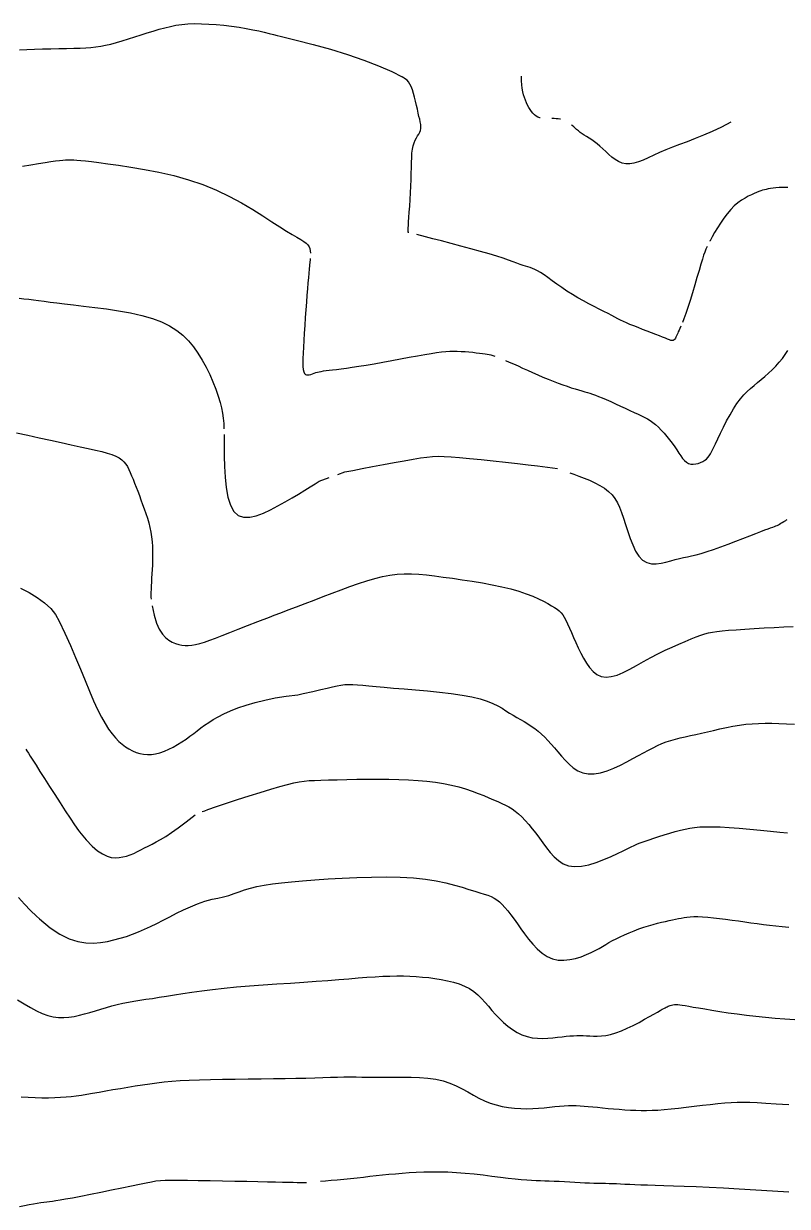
# Model space of a CAD drawing. Header units: millimetres. Extents: x 2235526 to 2245569, y 371981 to 382303.
# Drawn here: x 2243394 to 2243636.3, y 379688.8 to 380064.2 of the extents above; entities that cross this region are included whole.
import ezdxf

# ---------------------------------------------------------------- set-up
doc = ezdxf.new("R2010")
doc.units = ezdxf.units.MM
doc.linetypes.add('CONTI', pattern=[0])
for name, color, linetype, transparency in [('155', 10, 'CONTI', 0.7), ('157', 10, 'CONTI', 0.7), ('159', 10, 'CONTI', 0.7), ('161', 10, 'CONTI', 0.7), ('163', 10, 'CONTI', 0.7), ('165', 10, 'CONTI', 0.7), ('167', 10, 'CONTI', 0.7), ('169', 10, 'CONTI', 0.7), ('171', 10, 'CONTI', 0.7), ('173', 10, 'CONTI', 0.7), ('175', 10, 'CONTI', 0.7)]:
    doc.layers.add(name, color=color, linetype=linetype, transparency=transparency)

msp = doc.modelspace()

# ---------------------------------------------------------------- linework, layer by layer
at = {"layer": '155'}
for points in [[(2243557.94, 380034.23), (2243557.76, 380034.27), (2243557.16, 380034.5), (2243556.6, 380034.82), (2243556.08, 380035.22), (2243555.58, 380035.7), (2243555.12, 380036.26), (2243554.69, 380036.87), (2243554.28, 380037.55), (2243553.91, 380038.27), (2243553.55, 380039.03), (2243553.22, 380039.83), (2243552.92, 380040.68), (2243552.65, 380041.59), (2243552.42, 380042.56), (2243552.24, 380043.62), (2243552.1, 380044.78), (2243552.01, 380046.05), (2243551.98, 380047.43)], [(2243564.41, 380033.79), (2243564.19, 380033.83), (2243563.6, 380033.92), (2243562.99, 380033.98), (2243562.36, 380034.01), (2243561.71, 380034.01), (2243561.61, 380034.01)], [(2243618.4, 380032.86), (2243615.4, 380031.31), (2243612.52, 380029.95), (2243609.75, 380028.74), (2243607.1, 380027.67), (2243604.57, 380026.69), (2243602.17, 380025.79), (2243599.91, 380024.92), (2243597.78, 380024.07), (2243595.79, 380023.21), (2243593.93, 380022.37), (2243592.2, 380021.57), (2243590.58, 380020.87), (2243589.07, 380020.29), (2243587.65, 380019.87), (2243586.32, 380019.64), (2243585.07, 380019.65), (2243583.88, 380019.9), (2243582.76, 380020.37), (2243581.68, 380021.02), (2243580.66, 380021.79), (2243579.67, 380022.65), (2243578.72, 380023.55), (2243577.8, 380024.44), (2243576.89, 380025.28), (2243575.99, 380026.03), (2243575.12, 380026.69), (2243574.27, 380027.28), (2243573.45, 380027.82), (2243572.66, 380028.31), (2243571.92, 380028.77), (2243571.23, 380029.21), (2243570.59, 380029.65), (2243570.02, 380030.08), (2243569.49, 380030.52), (2243569.01, 380030.96), (2243568.55, 380031.38), (2243568.11, 380031.79), (2243567.87, 380032.01)]]:
    msp.add_lwpolyline(points, dxfattribs=at)
at = {"layer": '157', "elevation": 157}
for points in [[(2243392.73, 380055.83), (2243394.97, 380055.96), (2243397.41, 380056.05), (2243399.97, 380056.12), (2243402.58, 380056.18), (2243405.16, 380056.23), (2243407.62, 380056.27), (2243409.89, 380056.32), (2243411.9, 380056.38), (2243413.71, 380056.46), (2243415.36, 380056.58), (2243416.92, 380056.74), (2243418.45, 380056.97), (2243420, 380057.27), (2243421.64, 380057.65), (2243423.41, 380058.13), (2243425.28, 380058.68), (2243427.24, 380059.29), (2243429.24, 380059.92), (2243431.25, 380060.57), (2243433.23, 380061.21), (2243435.15, 380061.81), (2243437, 380062.36), (2243438.79, 380062.85), (2243440.55, 380063.28), (2243442.34, 380063.62), (2243444.18, 380063.89), (2243446.12, 380064.07), (2243448.18, 380064.15), (2243450.39, 380064.14), (2243452.73, 380064.04), (2243455.13, 380063.86), (2243457.57, 380063.62), (2243459.99, 380063.32), (2243462.34, 380062.99), (2243464.59, 380062.62), (2243466.69, 380062.23), (2243468.62, 380061.83), (2243470.37, 380061.44), (2243471.93, 380061.07), (2243473.3, 380060.72), (2243474.45, 380060.42), (2243475.38, 380060.17)], [(2243516.2, 379997.84), (2243516.03, 379997.88), (2243515.97, 379998.13), (2243516.16, 380001.24), (2243516.26, 380002.66), (2243516.38, 380004.36), (2243516.51, 380006.27), (2243516.64, 380008.33), (2243516.77, 380010.46), (2243516.88, 380012.6), (2243516.96, 380014.67), (2243517.01, 380016.62), (2243517.05, 380018.44), (2243517.08, 380020.11), (2243517.14, 380021.65), (2243517.23, 380023.04), (2243517.38, 380024.28), (2243517.59, 380025.38), (2243517.89, 380026.33), (2243518.25, 380027.15), (2243518.64, 380027.87), (2243519.03, 380028.52), (2243519.39, 380029.11), (2243519.7, 380029.69), (2243519.92, 380030.26), (2243520.04, 380030.85), (2243520.06, 380031.49), (2243519.99, 380032.18), (2243519.85, 380032.94), (2243519.67, 380033.79), (2243519.44, 380034.73), (2243519.19, 380035.78), (2243518.93, 380036.96), (2243518.65, 380038.21), (2243518.37, 380039.51), (2243518.06, 380040.8), (2243517.72, 380042.03), (2243517.36, 380043.17), (2243516.97, 380044.17), (2243516.54, 380044.99), (2243516.1, 380045.65), (2243515.65, 380046.17), (2243515.21, 380046.56), (2243514.8, 380046.85), (2243514.44, 380047.07), (2243514.14, 380047.22)], [(2243636.46, 380012.17), (2243635.03, 380012.17), (2243633.8, 380012.13), (2243632.74, 380012.05), (2243631.82, 380011.95), (2243631.02, 380011.82), (2243630.31, 380011.69), (2243629.66, 380011.56), (2243629.06, 380011.41), (2243628.48, 380011.26), (2243627.89, 380011.07), (2243627.26, 380010.85), (2243626.57, 380010.57), (2243625.8, 380010.25), (2243624.92, 380009.85), (2243623.95, 380009.37), (2243622.91, 380008.79), (2243621.81, 380008.09), (2243620.67, 380007.26), (2243619.52, 380006.28), (2243618.37, 380005.13), (2243617.24, 380003.81), (2243616.15, 380002.36), (2243615.11, 380000.85), (2243614.14, 379999.32), (2243613.25, 379997.84), (2243612.47, 379996.46), (2243611.81, 379995.25), (2243611.78, 379995.2), (2243611.75, 379995.15)], [(2243602.59, 379968.1), (2243602.26, 379967.39), (2243601.99, 379966.83), (2243601.75, 379966.36), (2243601.55, 379965.94), (2243601.36, 379965.5), (2243601.18, 379965.07), (2243601.01, 379964.67), (2243600.83, 379964.31), (2243600.63, 379964), (2243600.4, 379963.77), (2243600.13, 379963.62), (2243599.8, 379963.58), (2243599.41, 379963.63), (2243598.93, 379963.77), (2243598.34, 379963.99), (2243597.63, 379964.28), (2243596.77, 379964.64), (2243595.75, 379965.06), (2243594.56, 379965.53), (2243593.24, 379966.04), (2243591.84, 379966.57), (2243590.41, 379967.12), (2243588.99, 379967.66), (2243587.64, 379968.19), (2243586.41, 379968.7), (2243585.32, 379969.16), (2243584.35, 379969.61), (2243583.44, 379970.05), (2243582.55, 379970.5), (2243581.62, 379970.98), (2243580.6, 379971.51), (2243579.45, 379972.1), (2243578.12, 379972.77), (2243576.64, 379973.51), (2243575.05, 379974.32), (2243573.36, 379975.2), (2243571.62, 379976.14), (2243569.87, 379977.14), (2243568.12, 379978.2), (2243566.42, 379979.29), (2243564.78, 379980.4), (2243563.22, 379981.5), (2243561.75, 379982.55), (2243560.39, 379983.53), (2243559.15, 379984.4), (2243558.04, 379985.13), (2243557.08, 379985.7), (2243556.23, 379986.13), (2243555.46, 379986.46), (2243554.73, 379986.72), (2243554.02, 379986.95), (2243553.28, 379987.17), (2243552.48, 379987.43), (2243551.58, 379987.74), (2243550.54, 379988.13), (2243549.32, 379988.58), (2243547.87, 379989.1), (2243546.15, 379989.69), (2243544.12, 379990.35), (2243541.73, 379991.08), (2243538.96, 379991.88), (2243535.93, 379992.72), (2243532.77, 379993.57), (2243529.62, 379994.41), (2243526.61, 379995.19), (2243523.88, 379995.89), (2243521.57, 379996.49), (2243518.81, 379997.19)], [(2243610.86, 379993.39), (2243610.48, 379992.54), (2243610.14, 379991.65), (2243609.79, 379990.62), (2243609.39, 379989.36), (2243608.92, 379987.78), (2243608.34, 379985.85), (2243607.67, 379983.61), (2243606.95, 379981.21), (2243606.21, 379978.74), (2243605.46, 379976.32), (2243604.75, 379974.07), (2243604.1, 379972.1), (2243603.54, 379970.5), (2243603.06, 379969.24)]]:
    msp.add_lwpolyline(points, dxfattribs=at)
at = {"layer": '157'}
msp.add_lwpolyline([(2243475.38, 380060.17), (2243480.47, 380058.96), (2243485.85, 380057.56), (2243491.33, 380056), (2243496.75, 380054.33), (2243501.91, 380052.57), (2243506.65, 380050.77), (2243510.79, 380048.98), (2243514.14, 380047.22)], dxfattribs=at)
at = {"layer": '159', "elevation": 159}
for points in [[(2243393.6, 380018.93), (2243396.24, 380019.35), (2243398.66, 380019.75), (2243400.8, 380020.1), (2243402.6, 380020.38), (2243404.1, 380020.6), (2243405.35, 380020.76), (2243406.4, 380020.86), (2243407.33, 380020.92), (2243408.18, 380020.95), (2243409.02, 380020.94), (2243409.9, 380020.91), (2243410.91, 380020.84), (2243412.12, 380020.73), (2243413.63, 380020.57), (2243415.5, 380020.35), (2243417.83, 380020.05), (2243420.69, 380019.67), (2243424.13, 380019.2), (2243428.06, 380018.62), (2243432.37, 380017.89), (2243436.92, 380016.99), (2243441.61, 380015.91), (2243446.3, 380014.61), (2243450.88, 380013.07), (2243455.23, 380011.29), (2243459.33, 380009.32), (2243463.15, 380007.26), (2243466.68, 380005.18), (2243469.89, 380003.16), (2243472.76, 380001.29), (2243475.28, 379999.66), (2243477.43, 379998.31), (2243479.23, 379997.23), (2243480.72, 379996.35), (2243481.93, 379995.64), (2243482.89, 379995.03), (2243483.63, 379994.48), (2243484.18, 379993.93), (2243484.57, 379993.36), (2243484.82, 379992.74), (2243484.97, 379992.06), (2243485.03, 379991.32)], [(2243484.95, 379989.56), (2243484.9, 379989.05), (2243484.85, 379988.51), (2243484.74, 379987.43), (2243484.63, 379986.25), (2243484.51, 379984.93), (2243484.37, 379983.47), (2243484.23, 379981.84), (2243484.08, 379980.03), (2243483.91, 379978), (2243483.74, 379975.76), (2243483.56, 379973.35), (2243483.38, 379970.86), (2243483.2, 379968.35), (2243483.04, 379965.9), (2243482.89, 379963.56), (2243482.76, 379961.42), (2243482.67, 379959.53), (2243482.61, 379957.89), (2243482.59, 379956.49), (2243482.63, 379955.33), (2243482.71, 379954.39), (2243482.87, 379953.67), (2243483.09, 379953.15), (2243483.39, 379952.82), (2243483.76, 379952.66), (2243484.18, 379952.63), (2243484.64, 379952.7), (2243485.13, 379952.84), (2243485.64, 379953.02), (2243486.16, 379953.21), (2243486.68, 379953.37), (2243487.22, 379953.52), (2243487.79, 379953.66), (2243488.43, 379953.78), (2243489.15, 379953.9), (2243489.98, 379954.01), (2243490.94, 379954.13), (2243492.05, 379954.27), (2243493.32, 379954.42), (2243494.77, 379954.6), (2243496.42, 379954.81), (2243498.28, 379955.07), (2243500.36, 379955.39), (2243502.68, 379955.76), (2243505.24, 379956.21), (2243507.97, 379956.71), (2243510.79, 379957.23), (2243513.61, 379957.76), (2243516.36, 379958.28), (2243518.94, 379958.75), (2243521.28, 379959.17), (2243523.3, 379959.5), (2243525.06, 379959.76), (2243526.59, 379959.95), (2243527.96, 379960.08), (2243529.22, 379960.16), (2243530.41, 379960.18), (2243531.6, 379960.17), (2243532.83, 379960.12), (2243534.08, 379960.04), (2243535.32, 379959.95), (2243536.52, 379959.83), (2243537.65, 379959.71), (2243538.69, 379959.59), (2243539.6, 379959.48), (2243540.43, 379959.36), (2243541.13, 379959.25), (2243541.74, 379959.12), (2243542.3, 379958.98), (2243542.87, 379958.8), (2243543.48, 379958.59)], [(2243546.92, 379957.21), (2243548.11, 379956.7), (2243549.43, 379956.13), (2243550.89, 379955.49), (2243552.34, 379954.84), (2243553.88, 379954.15), (2243555.48, 379953.43), (2243557.13, 379952.71), (2243558.78, 379951.99), (2243560.43, 379951.3), (2243562.03, 379950.65), (2243563.58, 379950.06), (2243565.05, 379949.52), (2243566.45, 379949.04), (2243567.76, 379948.6), (2243568.99, 379948.22), (2243570.11, 379947.87), (2243571.13, 379947.57), (2243572.05, 379947.31), (2243572.9, 379947.06), (2243573.72, 379946.81), (2243574.55, 379946.53), (2243575.44, 379946.22), (2243576.44, 379945.83), (2243577.57, 379945.37), (2243578.87, 379944.81), (2243580.3, 379944.17), (2243581.82, 379943.48), (2243583.38, 379942.77), (2243584.92, 379942.05), (2243586.4, 379941.37), (2243587.77, 379940.74), (2243588.99, 379940.18), (2243590.08, 379939.67), (2243591.07, 379939.19), (2243591.98, 379938.69), (2243592.84, 379938.16), (2243593.68, 379937.56), (2243594.54, 379936.87), (2243595.42, 379936.06), (2243596.33, 379935.15), (2243597.24, 379934.16), (2243598.13, 379933.11), (2243599, 379932.03), (2243599.83, 379930.94), (2243600.59, 379929.87), (2243601.28, 379928.84), (2243601.91, 379927.86), (2243602.51, 379926.97), (2243603.09, 379926.17), (2243603.68, 379925.49), (2243604.3, 379924.95), (2243604.97, 379924.57), (2243605.7, 379924.37), (2243606.48, 379924.32), (2243607.28, 379924.4), (2243608.07, 379924.58), (2243608.83, 379924.86), (2243609.54, 379925.19), (2243610.16, 379925.56), (2243610.69, 379925.95), (2243611.14, 379926.4), (2243611.55, 379926.93), (2243611.96, 379927.6), (2243612.41, 379928.45), (2243612.91, 379929.5), (2243613.52, 379930.8), (2243614.26, 379932.38), (2243615.11, 379934.17), (2243616.06, 379936.09), (2243617.08, 379938.07), (2243618.15, 379940.03), (2243619.24, 379941.9), (2243620.35, 379943.59), (2243621.44, 379945.05), (2243622.53, 379946.31), (2243623.61, 379947.41), (2243624.7, 379948.39), (2243625.8, 379949.31), (2243626.92, 379950.22), (2243628.06, 379951.15), (2243629.22, 379952.14), (2243630.4, 379953.2), (2243631.56, 379954.32), (2243632.69, 379955.48), (2243633.77, 379956.68), (2243634.76, 379957.91), (2243635.67, 379959.15), (2243636.47, 379960.41)]]:
    msp.add_lwpolyline(points, dxfattribs=at)
at = {"layer": '161', "elevation": 161}
for points in [[(2243392.54, 379977.02), (2243394.09, 379976.85), (2243395.63, 379976.67), (2243397.17, 379976.47), (2243398.76, 379976.26), (2243400.47, 379976.03), (2243402.36, 379975.78), (2243404.5, 379975.51), (2243406.95, 379975.21), (2243409.78, 379974.88), (2243413.01, 379974.52), (2243416.56, 379974.1), (2243420.31, 379973.61), (2243424.14, 379973.04), (2243427.91, 379972.36), (2243431.52, 379971.55), (2243434.84, 379970.6), (2243437.77, 379969.5), (2243440.33, 379968.23), (2243442.58, 379966.8), (2243444.55, 379965.22), (2243446.3, 379963.48), (2243447.87, 379961.59), (2243449.31, 379959.55), (2243450.65, 379957.37), (2243451.9, 379955.09), (2243453.05, 379952.75), (2243454.07, 379950.42), (2243454.97, 379948.14), (2243455.74, 379945.95), (2243456.35, 379943.91), (2243456.79, 379942.18), (2243457.11, 379940.54), (2243457.33, 379938.93), (2243457.47, 379937.27), (2243457.56, 379935.49)], [(2243457.6, 379933.73), (2243457.62, 379931.89), (2243457.63, 379929.84), (2243457.66, 379926.83), (2243457.75, 379923.56), (2243457.95, 379920.19), (2243458.29, 379916.91), (2243458.83, 379913.89), (2243459.62, 379911.3), (2243460.7, 379909.31), (2243462.11, 379908.06), (2243463.8, 379907.49), (2243465.73, 379907.49), (2243467.83, 379907.95), (2243470.06, 379908.76), (2243472.36, 379909.83), (2243474.68, 379911.05), (2243476.96, 379912.32), (2243479.17, 379913.6), (2243481.26, 379914.85), (2243483.21, 379916.04), (2243484.97, 379917.14), (2243486.5, 379918.12), (2243487.78, 379918.94), (2243490.96, 379920.08)], [(2243493.72, 379921.06), (2243495.9, 379921.84), (2243498.44, 379922.34), (2243501.44, 379922.92), (2243504.72, 379923.54), (2243508.14, 379924.19), (2243511.53, 379924.81), (2243514.72, 379925.39), (2243517.56, 379925.89), (2243519.93, 379926.29), (2243521.94, 379926.57), (2243523.76, 379926.75), (2243525.54, 379926.83), (2243527.45, 379926.81), (2243529.65, 379926.68), (2243532.31, 379926.47), (2243535.52, 379926.16), (2243539.15, 379925.78), (2243543.02, 379925.36), (2243546.94, 379924.92), (2243550.71, 379924.49), (2243554.15, 379924.09), (2243557.07, 379923.75), (2243563.44, 379922.93)], [(2243567.27, 379921.62), (2243568.64, 379921.14), (2243570.19, 379920.57), (2243571.85, 379919.92), (2243573.57, 379919.2), (2243575.26, 379918.41), (2243576.86, 379917.57), (2243578.3, 379916.68), (2243579.61, 379915.67), (2243580.71, 379914.59), (2243581.63, 379913.4), (2243582.41, 379912.1), (2243583.1, 379910.64), (2243583.74, 379909.01), (2243584.36, 379907.17), (2243585, 379905.13), (2243585.69, 379902.97), (2243586.44, 379900.78), (2243587.27, 379898.68), (2243588.2, 379896.76), (2243589.24, 379895.13), (2243590.42, 379893.88), (2243591.75, 379893.1), (2243593.19, 379892.72), (2243594.7, 379892.67), (2243596.26, 379892.86), (2243597.81, 379893.21), (2243599.32, 379893.64), (2243600.76, 379894.05), (2243602.1, 379894.4), (2243603.38, 379894.69), (2243604.65, 379894.96), (2243605.98, 379895.24), (2243607.42, 379895.58), (2243609.03, 379896.01), (2243610.85, 379896.56), (2243612.93, 379897.26), (2243615.2, 379898.07), (2243617.57, 379898.96), (2243619.95, 379899.87), (2243622.27, 379900.77), (2243624.42, 379901.61), (2243626.31, 379902.35), (2243627.9, 379902.95), (2243629.19, 379903.43), (2243630.23, 379903.8), (2243631.05, 379904.09), (2243631.71, 379904.33), (2243632.24, 379904.52), (2243632.7, 379904.7), (2243633.1, 379904.89), (2243633.49, 379905.09), (2243633.88, 379905.31), (2243634.29, 379905.55), (2243634.75, 379905.82), (2243635.27, 379906.13), (2243635.88, 379906.49), (2243636.1, 379906.61), (2243636.32, 379906.74)]]:
    msp.add_lwpolyline(points, dxfattribs=at)
at = {"layer": '163', "elevation": 163}
for points in [[(2243391.75, 379934.22), (2243395.33, 379933.48), (2243398.95, 379932.71), (2243402.5, 379931.93), (2243405.9, 379931.18), (2243409.07, 379930.49), (2243411.94, 379929.87), (2243414.5, 379929.31), (2243416.77, 379928.81), (2243418.76, 379928.33), (2243420.49, 379927.86), (2243421.97, 379927.38), (2243423.22, 379926.88), (2243424.26, 379926.33), (2243425.12, 379925.73), (2243425.82, 379925.07), (2243426.41, 379924.35), (2243426.92, 379923.55), (2243427.37, 379922.68), (2243427.81, 379921.72), (2243428.26, 379920.66), (2243428.72, 379919.53), (2243429.2, 379918.32), (2243429.7, 379917.05), (2243430.2, 379915.73), (2243430.71, 379914.37), (2243431.23, 379912.98), (2243431.76, 379911.56), (2243432.28, 379910.14), (2243432.78, 379908.69), (2243433.26, 379907.23), (2243433.69, 379905.75), (2243434.06, 379904.26), (2243434.37, 379902.76), (2243434.6, 379901.24), (2243434.77, 379899.72), (2243434.87, 379898.2), (2243434.92, 379896.69), (2243434.93, 379895.19), (2243434.9, 379893.71), (2243434.85, 379892.26), (2243434.78, 379890.85), (2243434.7, 379889.48), (2243434.62, 379888.16), (2243434.54, 379886.91), (2243434.47, 379885.73), (2243434.42, 379884.64), (2243434.38, 379883.64), (2243434.36, 379882.86), (2243434.38, 379882.14), (2243434.43, 379881.46)], [(2243471.98, 379875.79), (2243473.48, 379876.36), (2243475.58, 379877.15), (2243477.95, 379878.06), (2243480.54, 379879.05), (2243483.3, 379880.1), (2243486.16, 379881.2), (2243489.06, 379882.31), (2243491.95, 379883.42), (2243494.79, 379884.49), (2243497.55, 379885.51), (2243500.24, 379886.46), (2243502.85, 379887.31), (2243505.39, 379888.05), (2243507.85, 379888.65), (2243510.23, 379889.1), (2243512.53, 379889.39), (2243514.8, 379889.51), (2243517.07, 379889.5), (2243519.39, 379889.37), (2243521.81, 379889.15), (2243524.37, 379888.85), (2243527.11, 379888.49), (2243530.06, 379888.09), (2243533.17, 379887.65), (2243536.36, 379887.16), (2243539.57, 379886.63), (2243542.72, 379886.05), (2243545.75, 379885.42), (2243548.58, 379884.72), (2243551.15, 379883.98), (2243553.47, 379883.19), (2243555.53, 379882.39), (2243557.36, 379881.59), (2243558.96, 379880.81), (2243560.33, 379880.08), (2243561.5, 379879.41), (2243562.47, 379878.82), (2243563.28, 379878.28), (2243563.95, 379877.73), (2243564.53, 379877.15), (2243565.05, 379876.49), (2243565.55, 379875.71), (2243566.05, 379874.77), (2243566.6, 379873.63), (2243567.19, 379872.32), (2243567.82, 379870.88), (2243568.5, 379869.32), (2243569.23, 379867.7), (2243570, 379866.03), (2243570.82, 379864.36), (2243571.68, 379862.73), (2243572.61, 379861.17), (2243573.61, 379859.76), (2243574.72, 379858.55), (2243575.94, 379857.61), (2243577.3, 379856.97), (2243578.82, 379856.72), (2243580.49, 379856.88), (2243582.32, 379857.4), (2243584.28, 379858.21), (2243586.34, 379859.24), (2243588.5, 379860.41), (2243590.72, 379861.67), (2243593, 379862.92), (2243595.29, 379864.12), (2243597.58, 379865.24), (2243599.81, 379866.29), (2243601.95, 379867.24), (2243603.97, 379868.09), (2243605.81, 379868.84), (2243607.44, 379869.48), (2243608.85, 379870), (2243610.11, 379870.42), (2243611.32, 379870.75), (2243612.58, 379871.02), (2243613.99, 379871.24), (2243615.64, 379871.43), (2243617.65, 379871.61), (2243620.06, 379871.79), (2243622.82, 379871.98), (2243625.82, 379872.16), (2243628.95, 379872.34), (2243632.12, 379872.52), (2243635.22, 379872.69), (2243638.15, 379872.85)]]:
    msp.add_lwpolyline(points, dxfattribs=at)
at = {"layer": '163'}
msp.add_lwpolyline([(2243434.78, 379879.4), (2243435.41, 379876.35), (2243436.17, 379873.88), (2243437.05, 379871.92), (2243438.01, 379870.41), (2243439.03, 379869.27), (2243440.09, 379868.44), (2243441.15, 379867.84), (2243442.2, 379867.41), (2243443.21, 379867.09), (2243444.2, 379866.87), (2243445.2, 379866.75), (2243446.25, 379866.74), (2243447.36, 379866.84), (2243448.56, 379867.06), (2243449.89, 379867.39), (2243451.38, 379867.84), (2243453.04, 379868.42), (2243454.91, 379869.11), (2243457.01, 379869.93), (2243459.38, 379870.87), (2243462.03, 379871.93), (2243464.99, 379873.1), (2243468.3, 379874.39), (2243471.98, 379875.79)], dxfattribs=at)
at = {"layer": '165', "elevation": 165}
for points in [[(2243392.97, 379884.97), (2243395.72, 379883.54), (2243398.31, 379881.98), (2243400.62, 379880.3), (2243402.58, 379878.49), (2243404.13, 379876.57), (2243405.31, 379874.53)], [(2243480.96, 379851.15), (2243482.74, 379851.52), (2243485.78, 379852.18), (2243488.3, 379852.76), (2243490.35, 379853.25), (2243492.04, 379853.65), (2243493.45, 379853.97), (2243494.7, 379854.2), (2243495.87, 379854.35), (2243497.08, 379854.42), (2243498.41, 379854.41), (2243499.9, 379854.33), (2243501.61, 379854.2), (2243503.57, 379854.01), (2243505.82, 379853.79), (2243508.41, 379853.54), (2243511.37, 379853.26), (2243514.72, 379852.98), (2243518.36, 379852.67), (2243522.15, 379852.34), (2243525.97, 379851.96), (2243529.68, 379851.53), (2243533.15, 379851.05), (2243536.24, 379850.49), (2243538.88, 379849.85), (2243541.08, 379849.15), (2243542.93, 379848.4), (2243544.49, 379847.63), (2243545.85, 379846.85), (2243547.06, 379846.08), (2243548.22, 379845.33), (2243549.37, 379844.62), (2243550.53, 379843.94), (2243551.69, 379843.27), (2243552.84, 379842.6), (2243553.97, 379841.9), (2243555.09, 379841.17), (2243556.19, 379840.39), (2243557.26, 379839.54), (2243558.3, 379838.62), (2243559.34, 379837.63), (2243560.37, 379836.57), (2243561.41, 379835.44), (2243562.47, 379834.25), (2243563.55, 379832.98), (2243564.67, 379831.66), (2243565.84, 379830.33), (2243567.09, 379829.06), (2243568.43, 379827.93), (2243569.88, 379827), (2243571.45, 379826.33), (2243573.18, 379825.99), (2243575.07, 379826.03), (2243577.07, 379826.39), (2243579.16, 379827.03), (2243581.27, 379827.86), (2243583.36, 379828.82), (2243585.39, 379829.85), (2243587.31, 379830.88), (2243589.08, 379831.85), (2243590.72, 379832.75), (2243592.26, 379833.58), (2243593.72, 379834.34), (2243595.14, 379835.03), (2243596.53, 379835.64), (2243597.93, 379836.19), (2243599.36, 379836.66), (2243600.84, 379837.08), (2243602.36, 379837.45), (2243603.94, 379837.81), (2243605.59, 379838.16), (2243607.31, 379838.52), (2243609.11, 379838.91), (2243611, 379839.35), (2243612.96, 379839.81), (2243614.97, 379840.27), (2243617.01, 379840.72), (2243619.08, 379841.14), (2243621.14, 379841.49), (2243623.18, 379841.77), (2243625.19, 379841.95), (2243627.2, 379842.05), (2243629.26, 379842.09), (2243631.39, 379842.07), (2243633.63, 379842.01), (2243636.03, 379841.93), (2243638.62, 379841.85)]]:
    msp.add_lwpolyline(points, dxfattribs=at)
at = {"layer": '165'}
msp.add_lwpolyline([(2243405.31, 379874.53), (2243407.11, 379870.64), (2243408.83, 379866.76), (2243410.46, 379862.93), (2243412, 379859.22), (2243413.47, 379855.66), (2243414.87, 379852.32), (2243416.2, 379849.24), (2243417.47, 379846.48), (2243418.68, 379844.07), (2243419.84, 379841.99), (2243420.96, 379840.22), (2243422.05, 379838.7), (2243423.12, 379837.42), (2243424.18, 379836.33), (2243425.24, 379835.41), (2243426.31, 379834.61), (2243427.4, 379833.92), (2243428.52, 379833.32), (2243429.66, 379832.84), (2243430.83, 379832.48), (2243432.03, 379832.24), (2243433.27, 379832.14), (2243434.55, 379832.18), (2243435.88, 379832.38), (2243437.25, 379832.74), (2243438.65, 379833.23), (2243440.06, 379833.84), (2243441.47, 379834.55), (2243442.86, 379835.34), (2243444.23, 379836.18), (2243445.54, 379837.06), (2243446.78, 379837.95), (2243447.96, 379838.84), (2243449.09, 379839.72), (2243450.23, 379840.6), (2243451.43, 379841.49), (2243452.71, 379842.37), (2243454.13, 379843.27), (2243455.74, 379844.17), (2243457.56, 379845.09), (2243459.65, 379846.02), (2243462, 379846.94), (2243464.59, 379847.84), (2243467.43, 379848.68), (2243470.49, 379849.46), (2243473.77, 379850.15), (2243477.27, 379850.72), (2243480.96, 379851.15)], dxfattribs=at)
at = {"layer": '167', "elevation": 167}
for points in [[(2243394.68, 379833.89), (2243395.03, 379833.35), (2243395.49, 379832.62), (2243396.11, 379831.65), (2243396.91, 379830.39), (2243397.93, 379828.79), (2243399.18, 379826.81), (2243400.63, 379824.54), (2243402.21, 379822.06), (2243403.87, 379819.47), (2243405.55, 379816.87), (2243407.18, 379814.34), (2243408.72, 379811.99), (2243410.11, 379809.88), (2243411.36, 379808.05), (2243411.69, 379807.59)], [(2243450.69, 379814.03), (2243451.52, 379814.34), (2243452.45, 379814.67), (2243455.2, 379815.63), (2243458.41, 379816.7), (2243461.9, 379817.85), (2243465.51, 379819.01), (2243469.07, 379820.12), (2243472.4, 379821.14), (2243475.33, 379822), (2243477.75, 379822.67), (2243479.74, 379823.16), (2243481.45, 379823.5), (2243483.02, 379823.73), (2243484.6, 379823.87), (2243486.32, 379823.97), (2243488.33, 379824.04), (2243490.74, 379824.11), (2243493.51, 379824.18), (2243496.55, 379824.25), (2243499.78, 379824.31), (2243503.13, 379824.35), (2243506.51, 379824.35), (2243509.85, 379824.32), (2243513.07, 379824.25), (2243516.17, 379824.12), (2243519.14, 379823.93), (2243521.98, 379823.68), (2243524.7, 379823.36), (2243527.28, 379822.96), (2243529.74, 379822.47), (2243532.06, 379821.89), (2243534.25, 379821.24), (2243536.31, 379820.55), (2243538.23, 379819.83), (2243540.01, 379819.12), (2243541.66, 379818.43), (2243543.15, 379817.78), (2243544.51, 379817.2), (2243545.75, 379816.66), (2243546.89, 379816.12), (2243547.96, 379815.56), (2243548.99, 379814.93), (2243550.01, 379814.21), (2243551.03, 379813.36), (2243552.08, 379812.36), (2243553.16, 379811.22), (2243554.27, 379809.95), (2243555.39, 379808.59), (2243556.52, 379807.15), (2243557.66, 379805.66), (2243558.79, 379804.12), (2243559.93, 379802.57), (2243561.11, 379801.07), (2243562.35, 379799.69), (2243563.71, 379798.48), (2243565.21, 379797.52), (2243566.9, 379796.86), (2243568.82, 379796.57), (2243570.98, 379796.7), (2243573.31, 379797.17), (2243575.72, 379797.9), (2243578.12, 379798.8), (2243580.4, 379799.78), (2243582.48, 379800.75), (2243584.27, 379801.62), (2243585.7, 379802.32), (2243586.83, 379802.87), (2243587.75, 379803.31), (2243588.57, 379803.67), (2243589.36, 379803.99), (2243590.23, 379804.32), (2243591.26, 379804.68), (2243592.52, 379805.11), (2243593.99, 379805.6), (2243595.6, 379806.12), (2243597.3, 379806.65), (2243599.04, 379807.18), (2243600.75, 379807.68), (2243602.39, 379808.12), (2243603.92, 379808.5), (2243605.4, 379808.8), (2243606.91, 379809.03), (2243608.55, 379809.19), (2243610.38, 379809.26), (2243612.5, 379809.25), (2243614.99, 379809.16), (2243617.9, 379808.98), (2243621.1, 379808.74), (2243624.46, 379808.46), (2243627.82, 379808.15), (2243631.03, 379807.84), (2243633.94, 379807.54), (2243636.41, 379807.29)]]:
    msp.add_lwpolyline(points, dxfattribs=at)
at = {"layer": '167'}
msp.add_lwpolyline([(2243411.69, 379807.59), (2243413.79, 379805.07), (2243415.69, 379803.11), (2243417.42, 379801.63), (2243419, 379800.59), (2243420.46, 379799.9), (2243421.82, 379799.53), (2243423.1, 379799.4), (2243424.33, 379799.46), (2243425.52, 379799.64), (2243426.68, 379799.94), (2243427.83, 379800.33), (2243428.96, 379800.8), (2243430.1, 379801.33), (2243431.23, 379801.9), (2243432.38, 379802.5), (2243433.55, 379803.12), (2243434.76, 379803.74), (2243436.05, 379804.42), (2243437.47, 379805.22), (2243439.08, 379806.19), (2243440.93, 379807.4), (2243443.07, 379808.9), (2243445.57, 379810.75), (2243448.46, 379813.01)], dxfattribs=at)
at = {"layer": '169', "elevation": 169}
for points in [[(2243453.81, 379786.23), (2243455.64, 379786.52), (2243457.45, 379786.95), (2243459.13, 379787.46), (2243460.75, 379788.02), (2243462.39, 379788.61), (2243464.1, 379789.2), (2243465.97, 379789.76), (2243468.04, 379790.25), (2243470.36, 379790.7), (2243472.94, 379791.1), (2243475.81, 379791.46), (2243478.99, 379791.79), (2243482.5, 379792.1), (2243486.36, 379792.4), (2243490.58, 379792.69), (2243495.07, 379792.94), (2243499.71, 379793.15), (2243504.4, 379793.28), (2243509.02, 379793.31), (2243513.48, 379793.22), (2243517.66, 379792.98), (2243521.47, 379792.57), (2243524.9, 379792.03), (2243527.99, 379791.41), (2243530.73, 379790.73), (2243533.16, 379790.04), (2243535.3, 379789.37), (2243537.15, 379788.78), (2243538.74, 379788.29), (2243540.11, 379787.86), (2243541.29, 379787.47), (2243542.34, 379787.07), (2243543.27, 379786.62), (2243544.15, 379786.08), (2243545, 379785.42), (2243545.86, 379784.6), (2243546.74, 379783.63), (2243547.66, 379782.52), (2243548.61, 379781.27), (2243549.61, 379779.91), (2243550.67, 379778.44), (2243551.79, 379776.87), (2243552.97, 379775.23), (2243554.23, 379773.57), (2243555.57, 379771.95), (2243557, 379770.46), (2243558.51, 379769.14), (2243560.11, 379768.07), (2243561.8, 379767.32), (2243563.59, 379766.93), (2243565.44, 379766.86), (2243567.3, 379767.05), (2243569.14, 379767.45), (2243570.9, 379768), (2243572.56, 379768.64), (2243574.07, 379769.31), (2243575.4, 379769.97), (2243576.59, 379770.61), (2243577.68, 379771.23), (2243578.72, 379771.85), (2243579.75, 379772.46), (2243580.83, 379773.08), (2243582, 379773.7), (2243583.29, 379774.33), (2243584.7, 379774.97), (2243586.18, 379775.6), (2243587.71, 379776.21), (2243589.27, 379776.79), (2243590.81, 379777.32), (2243592.32, 379777.8), (2243593.77, 379778.23), (2243595.14, 379778.59), (2243596.45, 379778.91), (2243597.68, 379779.19), (2243598.83, 379779.44), (2243599.91, 379779.67), (2243600.9, 379779.88), (2243601.82, 379780.09), (2243602.7, 379780.27), (2243603.58, 379780.44), (2243604.5, 379780.58), (2243605.5, 379780.67), (2243606.63, 379780.72), (2243607.93, 379780.71), (2243609.42, 379780.64), (2243611.08, 379780.52), (2243612.88, 379780.35), (2243614.79, 379780.13), (2243616.77, 379779.89), (2243618.79, 379779.63), (2243620.81, 379779.35), (2243622.81, 379779.06), (2243624.79, 379778.78), (2243626.76, 379778.5), (2243628.73, 379778.23), (2243630.7, 379777.98), (2243632.7, 379777.75), (2243634.73, 379777.55), (2243636.8, 379777.38)], [(2243392.37, 379786.78), (2243394.22, 379784.67), (2243396.14, 379782.68), (2243398.11, 379780.83), (2243399.04, 379780.05)]]:
    msp.add_lwpolyline(points, dxfattribs=at)
at = {"layer": '169'}
msp.add_lwpolyline([(2243399.04, 379780.05), (2243402.4, 379777.2), (2243405.53, 379775.1), (2243408.45, 379773.65), (2243411.18, 379772.77), (2243413.74, 379772.34), (2243416.14, 379772.28), (2243418.41, 379772.48), (2243420.58, 379772.85), (2243422.65, 379773.31), (2243424.65, 379773.84), (2243426.6, 379774.44), (2243428.52, 379775.11), (2243430.42, 379775.86), (2243432.33, 379776.68), (2243434.26, 379777.58), (2243436.24, 379778.55), (2243438.27, 379779.6), (2243440.36, 379780.68), (2243442.51, 379781.78), (2243444.69, 379782.85), (2243446.93, 379783.86), (2243449.19, 379784.79), (2243451.49, 379785.59), (2243453.81, 379786.23)], dxfattribs=at)
at = {"layer": '171', "elevation": 171}
msp.add_lwpolyline([(2243392.08, 379754.28), (2243394.14, 379753), (2243396.12, 379751.82), (2243398.04, 379750.78), (2243399.88, 379749.94), (2243401.66, 379749.33), (2243403.39, 379748.93), (2243405.07, 379748.73), (2243406.73, 379748.7), (2243408.38, 379748.82), (2243410.02, 379749.06), (2243411.67, 379749.4), (2243413.35, 379749.82), (2243415.05, 379750.3), (2243416.77, 379750.81), (2243418.5, 379751.34), (2243420.24, 379751.86), (2243421.98, 379752.36), (2243423.72, 379752.82), (2243425.46, 379753.21), (2243427.22, 379753.56), (2243429.01, 379753.87), (2243430.87, 379754.16), (2243432.81, 379754.46), (2243434.85, 379754.76), (2243437.02, 379755.1), (2243439.34, 379755.47), (2243441.83, 379755.88), (2243444.52, 379756.31), (2243447.41, 379756.75), (2243450.55, 379757.19), (2243453.93, 379757.62), (2243457.6, 379758.02), (2243461.55, 379758.39), (2243465.72, 379758.73), (2243470.02, 379759.05), (2243474.37, 379759.35), (2243478.68, 379759.63), (2243482.86, 379759.91), (2243486.84, 379760.18), (2243490.55, 379760.46), (2243493.98, 379760.73), (2243497.18, 379760.99), (2243500.14, 379761.23), (2243502.91, 379761.45), (2243505.5, 379761.62), (2243507.94, 379761.76), (2243510.24, 379761.85), (2243512.43, 379761.88), (2243514.53, 379761.87), (2243516.57, 379761.81), (2243518.57, 379761.7), (2243520.55, 379761.54), (2243522.53, 379761.34), (2243524.53, 379761.08), (2243526.52, 379760.77), (2243528.49, 379760.38), (2243530.39, 379759.91), (2243532.21, 379759.34), (2243533.92, 379758.66), (2243535.48, 379757.85), (2243536.88, 379756.92), (2243538.15, 379755.87), (2243539.33, 379754.72), (2243540.44, 379753.5), (2243541.52, 379752.24), (2243542.62, 379750.95), (2243543.76, 379749.65), (2243544.98, 379748.37), (2243546.27, 379747.13), (2243547.64, 379745.97), (2243549.08, 379744.91), (2243550.57, 379743.98), (2243552.13, 379743.21), (2243553.73, 379742.64), (2243555.37, 379742.27), (2243557.04, 379742.08), (2243558.71, 379742.04), (2243560.34, 379742.11), (2243561.93, 379742.25), (2243563.44, 379742.43), (2243564.84, 379742.6), (2243566.14, 379742.74), (2243567.33, 379742.85), (2243568.44, 379742.92), (2243569.5, 379742.96), (2243570.53, 379742.97), (2243571.55, 379742.96), (2243572.59, 379742.91), (2243573.68, 379742.85), (2243574.81, 379742.8), (2243576.02, 379742.79), (2243577.32, 379742.85), (2243578.72, 379743.02), (2243580.24, 379743.32), (2243581.89, 379743.8), (2243583.67, 379744.46), (2243585.55, 379745.28), (2243587.44, 379746.19), (2243589.3, 379747.15), (2243591.06, 379748.11), (2243592.65, 379749), (2243594.02, 379749.79), (2243595.12, 379750.42), (2243595.98, 379750.92), (2243596.64, 379751.3), (2243597.14, 379751.59), (2243597.54, 379751.81), (2243597.86, 379751.98), (2243598.16, 379752.12), (2243598.48, 379752.26), (2243598.82, 379752.4), (2243599.18, 379752.52), (2243599.58, 379752.63), (2243600.02, 379752.71), (2243600.49, 379752.77), (2243601, 379752.79), (2243601.57, 379752.77), (2243602.22, 379752.71), (2243603, 379752.6), (2243603.94, 379752.46), (2243605.09, 379752.26), (2243606.48, 379752.02), (2243608.15, 379751.73), (2243610.13, 379751.4), (2243612.39, 379751.02), (2243614.89, 379750.63), (2243617.58, 379750.22), (2243620.42, 379749.82), (2243623.36, 379749.44), (2243626.37, 379749.08), (2243629.4, 379748.77), (2243632.47, 379748.5), (2243635.59, 379748.26), (2243638.77, 379748.05)], dxfattribs=at)
at = {"layer": '173', "elevation": 173}
msp.add_lwpolyline([(2243393.24, 379723.51), (2243395.43, 379723.38), (2243397.64, 379723.29), (2243399.82, 379723.24), (2243401.93, 379723.24), (2243403.91, 379723.28), (2243405.73, 379723.36), (2243407.44, 379723.48), (2243409.07, 379723.64), (2243410.68, 379723.84), (2243412.32, 379724.08), (2243414.04, 379724.36), (2243415.89, 379724.67), (2243417.91, 379725.02), (2243420.07, 379725.4), (2243422.34, 379725.8), (2243424.68, 379726.2), (2243427.06, 379726.6), (2243429.43, 379726.98), (2243431.76, 379727.34), (2243434.03, 379727.67), (2243436.29, 379727.97), (2243438.6, 379728.23), (2243441.04, 379728.46), (2243443.67, 379728.65), (2243446.55, 379728.81), (2243449.75, 379728.94), (2243453.3, 379729.04), (2243457.15, 379729.11), (2243461.17, 379729.16), (2243465.27, 379729.2), (2243469.35, 379729.24), (2243473.3, 379729.28), (2243477.02, 379729.33), (2243480.42, 379729.4), (2243483.52, 379729.48), (2243486.36, 379729.56), (2243488.95, 379729.65), (2243491.34, 379729.72), (2243493.55, 379729.78), (2243495.62, 379729.82), (2243497.57, 379729.83), (2243499.47, 379729.82), (2243501.34, 379729.8), (2243503.22, 379729.78), (2243505.18, 379729.75), (2243507.24, 379729.73), (2243509.46, 379729.73), (2243511.85, 379729.75), (2243514.38, 379729.76), (2243517, 379729.73), (2243519.64, 379729.62), (2243522.24, 379729.41), (2243524.75, 379729.07), (2243527.12, 379728.55), (2243529.29, 379727.85), (2243531.3, 379727), (2243533.18, 379726.05), (2243534.98, 379725.05), (2243536.72, 379724.04), (2243538.46, 379723.09), (2243540.23, 379722.23), (2243542.06, 379721.51), (2243543.94, 379720.93), (2243545.86, 379720.47), (2243547.81, 379720.14), (2243549.77, 379719.91), (2243551.72, 379719.79), (2243553.64, 379719.75), (2243555.53, 379719.8), (2243557.37, 379719.9), (2243559.16, 379720.05), (2243560.87, 379720.22), (2243562.51, 379720.4), (2243564.06, 379720.55), (2243565.51, 379720.68), (2243566.85, 379720.75), (2243568.12, 379720.77), (2243569.36, 379720.74), (2243570.58, 379720.68), (2243571.84, 379720.59), (2243573.15, 379720.47), (2243574.57, 379720.33), (2243576.1, 379720.18), (2243577.74, 379720.02), (2243579.46, 379719.86), (2243581.23, 379719.7), (2243583.02, 379719.56), (2243584.81, 379719.43), (2243586.56, 379719.32), (2243588.27, 379719.24), (2243589.96, 379719.2), (2243591.67, 379719.2), (2243593.44, 379719.23), (2243595.29, 379719.32), (2243597.28, 379719.45), (2243599.43, 379719.65), (2243601.77, 379719.9), (2243604.26, 379720.19), (2243606.81, 379720.5), (2243609.38, 379720.82), (2243611.9, 379721.12), (2243614.3, 379721.39), (2243616.52, 379721.6), (2243618.53, 379721.75), (2243620.42, 379721.82), (2243622.33, 379721.84), (2243624.4, 379721.79), (2243626.75, 379721.68), (2243629.52, 379721.52), (2243632.85, 379721.3), (2243636.8, 379721.04)], dxfattribs=at)
at = {"layer": '175', "elevation": 175}
for points in [[(2243488.16, 379696.72), (2243489.75, 379696.86), (2243491.55, 379697.03), (2243493.51, 379697.21), (2243495.58, 379697.41), (2243497.71, 379697.63), (2243499.84, 379697.85), (2243501.88, 379698.06), (2243503.89, 379698.28), (2243505.89, 379698.5), (2243507.9, 379698.72), (2243509.93, 379698.92), (2243512, 379699.12), (2243514.13, 379699.3), (2243516.33, 379699.46), (2243518.61, 379699.6), (2243520.98, 379699.69), (2243523.43, 379699.75), (2243525.97, 379699.74), (2243528.6, 379699.68), (2243531.33, 379699.54), (2243534.15, 379699.32), (2243537, 379699.04), (2243539.85, 379698.72), (2243542.62, 379698.38), (2243545.27, 379698.05), (2243547.74, 379697.74), (2243549.97, 379697.48), (2243551.93, 379697.28), (2243553.65, 379697.14), (2243555.19, 379697.05), (2243556.62, 379696.98), (2243557.99, 379696.94), (2243559.36, 379696.89), (2243560.79, 379696.84), (2243562.32, 379696.77), (2243563.93, 379696.69), (2243565.6, 379696.59), (2243567.28, 379696.49), (2243568.95, 379696.4), (2243570.58, 379696.31), (2243572.12, 379696.24), (2243573.57, 379696.18), (2243574.92, 379696.14), (2243576.2, 379696.11), (2243577.43, 379696.09), (2243578.62, 379696.07), (2243579.8, 379696.04), (2243580.98, 379696.01), (2243582.18, 379695.96), (2243583.45, 379695.9), (2243584.82, 379695.84), (2243586.32, 379695.76), (2243587.99, 379695.69), (2243589.88, 379695.61), (2243592.02, 379695.53), (2243594.44, 379695.45), (2243597.17, 379695.37), (2243600.22, 379695.28), (2243603.63, 379695.16), (2243607.4, 379695.02), (2243611.56, 379694.84), (2243616.12, 379694.61), (2243621.08, 379694.34), (2243626.3, 379694.03), (2243631.59, 379693.7), (2243636.8, 379693.36)], [(2243392.7, 379688.75), (2243394.28, 379689.06), (2243395.74, 379689.34), (2243397.1, 379689.58), (2243398.33, 379689.79), (2243399.45, 379689.96), (2243400.45, 379690.1), (2243401.33, 379690.21), (2243402.19, 379690.31), (2243403.12, 379690.43), (2243404.21, 379690.58), (2243405.57, 379690.79), (2243407.29, 379691.09), (2243409.46, 379691.49), (2243412.14, 379692.01), (2243415.22, 379692.62), (2243418.52, 379693.3), (2243421.89, 379693.99), (2243425.17, 379694.67), (2243428.19, 379695.29), (2243430.79, 379695.84), (2243432.87, 379696.26), (2243434.54, 379696.58), (2243435.99, 379696.8), (2243437.39, 379696.95), (2243438.92, 379697.03), (2243440.76, 379697.06), (2243443.08, 379697.05), (2243446, 379697.02), (2243449.42, 379696.97), (2243453.18, 379696.91), (2243457.11, 379696.84), (2243461.05, 379696.76), (2243464.84, 379696.69), (2243468.33, 379696.62), (2243471.37, 379696.55), (2243473.97, 379696.5), (2243476.18, 379696.45), (2243478.03, 379696.41), (2243479.56, 379696.38), (2243480.81, 379696.36), (2243481.81, 379696.35), (2243482.55, 379696.34), (2243483.16, 379696.34), (2243483.72, 379696.36)]]:
    msp.add_lwpolyline(points, dxfattribs=at)

doc.saveas('drawing.dxf')
